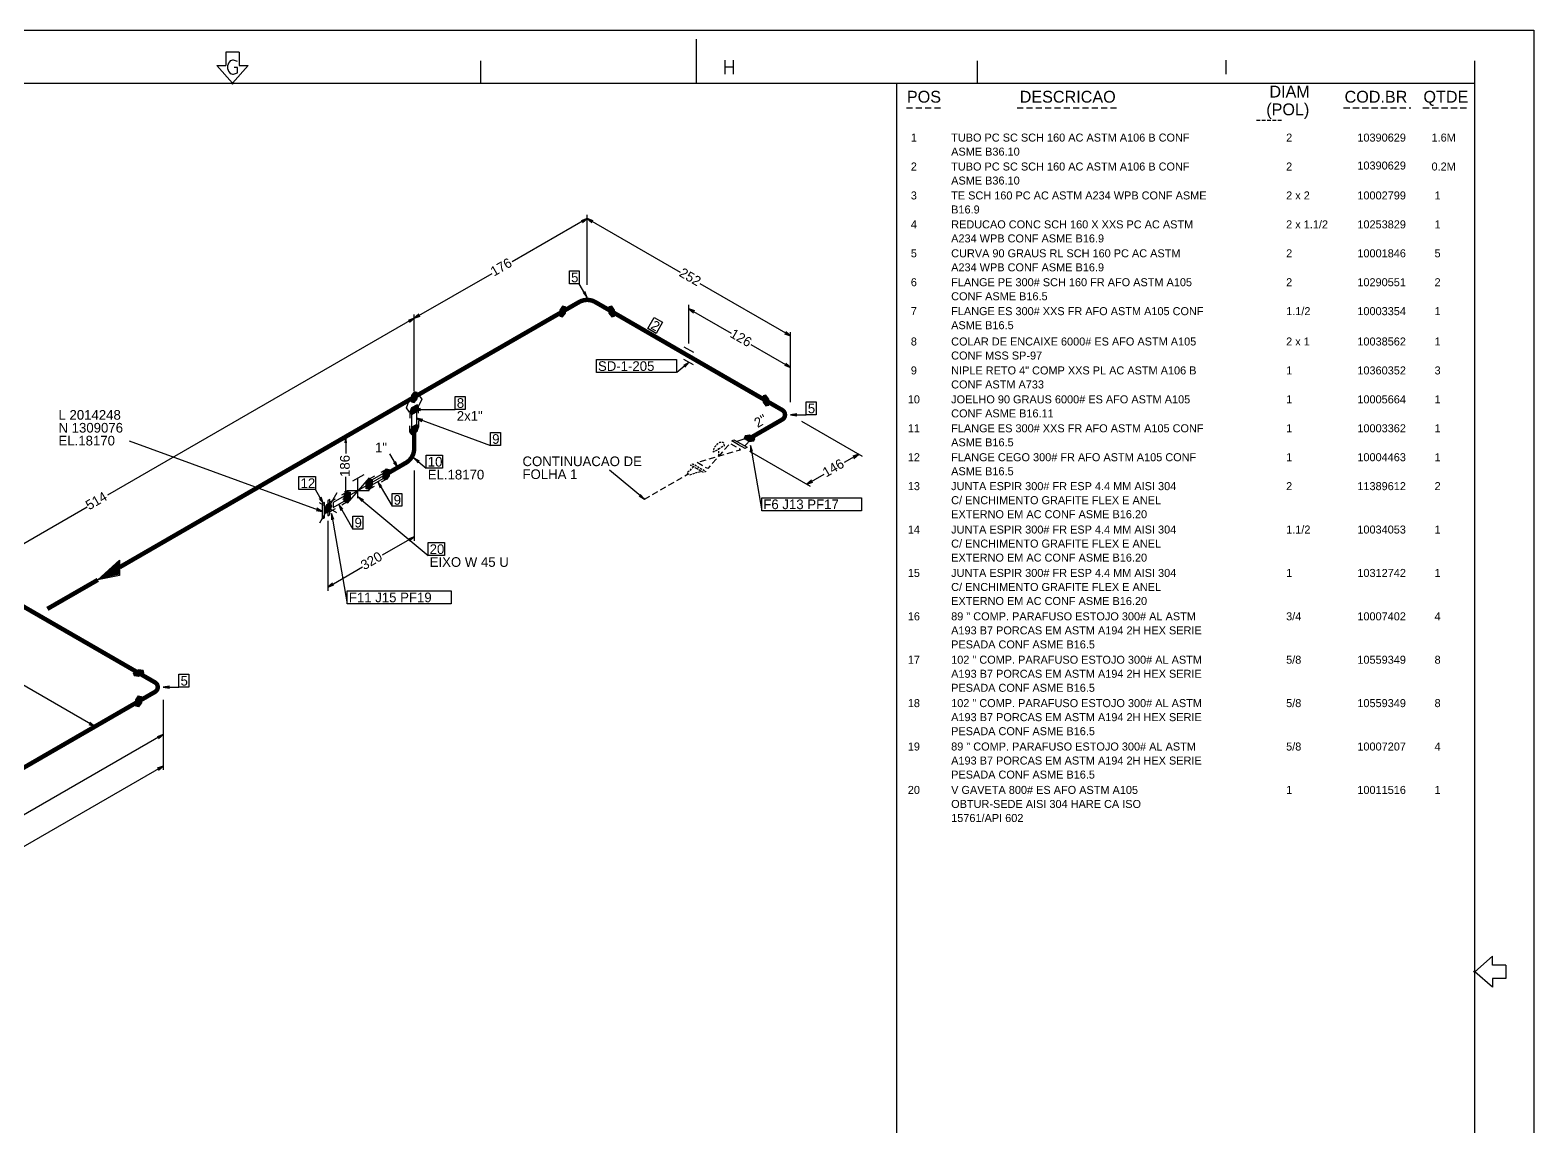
# Model space of a CAD drawing. Extents: x 0 to 597, y 0 to 422.
# Drawn here: x 258.9 to 597.1, y 175 to 421.7 of the extents above; entities that cross this region are included whole.
import ezdxf

# ---------------------------------------------------------------- set-up
doc = ezdxf.new("R2010")
doc.units = 0
doc.header["$MEASUREMENT"] = 0
for name, pattern in [('GT100', [0.7, 0.466667, -0.233333]), ('GT101', [2.1, 1.4, -0.7]), ('GT110', [2.1, 1.4, -0.7])]:
    doc.linetypes.add(name, pattern=pattern)
doc.layers.add('GT_1', color=7, linetype='Continuous')
doc.styles.add('HTX1', font='O8116901', dxfattribs={"width": 1.02})

msp = doc.modelspace()

# ---------------------------------------------------------------- linework, layer by layer
at = {"linetype": 'GT101'}
for p, q in [((455.972, 404.254), (463.885, 404.254)), ((480.86, 404.254), (503.543, 404.254)), ((554.316, 404.254), (569.444, 404.254)), ((572.159, 404.254), (581.95, 404.254))]:
    msp.add_line(p, q, dxfattribs=at)
at = {"linetype": 'Continuous'}
msp.add_lwpolyline([(0, 421.74), (597.11, 421.74), (597.11, 0), (0, 0)], close=True, dxfattribs=at)
at = {"layer": 'GT_1', "flags": 128}
for points in [[(408.8, 409.8), (408.8, 419.7)], [(592.85, 421.74), (597.11, 421.74), (597.11, 417.48)], [(302.9, 416.8), (302.9, 413.8)], [(305.9, 416.8), (302.9, 416.8)], [(305.9, 416.8), (305.9, 413.8)], [(300.9, 413.8), (304.4, 409.8)], [(300.9, 413.8), (302.9, 413.8)], [(305.5, 414.7), (304.6, 415), (304.4, 415), (304.2, 414.9), (303.9, 414.8), (303.7, 414.6), (303.5, 414.3), (303.4, 414.1), (303.3, 413.7), (303.3, 413.4), (303.3, 413.1), (303.4, 412.7), (303.5, 412.5), (303.7, 412.2), (303.9, 412), (304.2, 411.9), (304.4, 411.8), (304.6, 411.8), (305.5, 412.1), (305.5, 413.3), (304.8, 413.3)], [(307.9, 413.8), (304.4, 409.8)], [(305.9, 413.8), (307.9, 413.8)], [(360.3, 409.8), (360.3, 414.8)], [(415.2, 411.8), (415.2, 415)], [(415.2, 413.5), (417, 413.5)], [(417, 415), (417, 411.8)], [(472, 409.8), (472, 414.8)], [(527.9, 411.8), (527.9, 415)], [(583.8, 409.8), (583.8, 414.8)], [(25, 409.8), (583.8, 409.8)], [(25, 10), (583.8, 10), (583.8, 409.8)], [(304.3, 409.9), (304.4, 410), (304.6, 409.8), (304.4, 409.6), (304.2, 409.8), (304.3, 409.9), (304.4, 409.9), (304.5, 409.8), (304.4, 409.7), (304.3, 409.8), (304.3, 409.9)], [(453.8, 10), (453.8, 409.8)], [(453.8, 409.8), (583.8, 409.8)], [(583.8, 10), (583.8, 409.8)], [(384.181, 379.353), (367.283, 369.626)], [(383.116, 378.43), (384.181, 379.353), (382.832, 378.856)], [(384.181, 364.443), (384.181, 380.205)], [(384.181, 364.443), (384.181, 380.205)], [(385.53, 378.856), (384.181, 379.353), (385.246, 378.43)], [(384.181, 379.353), (405.126, 367.283)], [(345.273, 356.917), (362.81, 366.999)], [(380.205, 367.567), (382.406, 367.567), (382.406, 364.656), (380.205, 364.656), (380.205, 367.567)], [(384.181, 361.603), (382.406, 364.656)], [(383.258, 362.668), (384.181, 361.603), (383.684, 362.952)], [(429.905, 352.941), (409.599, 364.656)], [(378.004, 357.343), (378.643, 357.201), (379.282, 358.053), (379.282, 359.473), (378.643, 359.615), (378.004, 358.763), (378.004, 357.343)], [(378.004, 358.6), (379.282, 358.6)], [(378.032, 358.8), (379.282, 358.8)], [(378.182, 359), (379.282, 359)], [(378.332, 359.2), (379.282, 359.2)], [(378.482, 359.4), (379.282, 359.4)], [(389.08, 358.053), (389.719, 357.201), (390.358, 357.343), (390.358, 358.763), (389.719, 359.615), (389.08, 359.473), (389.08, 358.053)], [(389.08, 359.4), (389.88, 359.4)], [(389.08, 359.2), (390.03, 359.2)], [(389.08, 359), (390.18, 359)], [(389.08, 358.8), (390.33, 358.8)], [(389.08, 358.6), (390.358, 358.6)], [(407.043, 351.237), (407.043, 359.899)], [(408.392, 358.55), (407.043, 359.047), (408.108, 358.124)], [(407.043, 359.047), (416.557, 353.58)], [(345.273, 356.917), (276.261, 317.086)], [(344.208, 355.994), (345.273, 356.917), (343.924, 356.42)], [(346.338, 357.84), (345.273, 356.917), (346.622, 357.414)], [(345.273, 342.007), (345.273, 357.769)], [(345.273, 340.587), (345.273, 357.769)], [(378.004, 358.4), (379.282, 358.4)], [(378.004, 358.2), (379.282, 358.2)], [(378.004, 358), (379.242, 358)], [(378.004, 357.8), (379.092, 357.8)], [(378.004, 357.6), (378.942, 357.6)], [(378.004, 357.4), (378.792, 357.4)], [(389.08, 358.4), (390.358, 358.4)], [(389.08, 358.2), (390.358, 358.2)], [(389.12, 358), (390.358, 358)], [(389.27, 357.8), (390.358, 357.8)], [(389.42, 357.6), (390.358, 357.6)], [(389.57, 357.4), (390.358, 357.4)], [(399.233, 357.059), (401.15, 355.994), (399.73, 353.509), (397.813, 354.574), (399.233, 357.059)], [(428.556, 353.438), (429.905, 352.941), (428.84, 353.864)], [(429.905, 338.031), (429.905, 353.793)], [(405.907, 350.456), (408.108, 349.249)], [(429.905, 345.841), (421.03, 350.953)], [(386.251, 347.616), (404.274, 347.616), (404.274, 344.705), (386.251, 344.705), (386.251, 347.616)], [(407.043, 346.977), (404.345, 344.705)], [(406.12, 345.912), (407.043, 346.977), (405.836, 346.267)], [(408.108, 346.409), (405.907, 347.616)], [(428.556, 346.338), (429.905, 345.841), (428.84, 346.764)], [(429.905, 338.031), (429.905, 346.693)], [(345.273, 339.167), (346.196, 339.735), (346.977, 338.741), (346.196, 336.966), (344.208, 335.759), (343.569, 336.753), (344.208, 338.599), (345.273, 339.167)], [(344.634, 338.102), (345.273, 337.96), (345.912, 338.812), (345.912, 340.232), (345.273, 340.374), (344.634, 339.522), (344.634, 338.102)], [(344.634, 339.4), (345.912, 339.4)], [(344.634, 339.2), (345.912, 339.2)], [(344.634, 339), (345.912, 339)], [(344.634, 338.8), (345.903, 338.8)], [(344.634, 338.6), (345.753, 338.6)], [(344.634, 338.4), (345.603, 338.4)], [(344.692, 339.6), (345.912, 339.6)], [(344.842, 339.8), (345.912, 339.8)], [(344.992, 340), (345.912, 340)], [(345.142, 340.2), (345.912, 340.2)], [(354.503, 339.309), (356.704, 339.309), (356.704, 336.398), (354.503, 336.398), (354.503, 339.309)], [(423.728, 338.031), (424.367, 337.179), (425.006, 337.321), (425.006, 338.741), (424.367, 339.593), (423.728, 339.451), (423.728, 338.031)], [(423.728, 339.4), (424.512, 339.4)], [(423.728, 339.2), (424.662, 339.2)], [(423.728, 339), (424.812, 339)], [(423.728, 338.8), (424.962, 338.8)], [(423.728, 338.6), (425.006, 338.6)], [(423.728, 338.4), (425.006, 338.4)], [(342.788, 337.747), (329.156, 329.866)], [(345.912, 336.043), (346.267, 336.966), (345.912, 337.463), (344.634, 336.753), (344.279, 335.83), (344.634, 335.333), (345.912, 336.043)], [(346.267, 335.546), (346.267, 336.966), (344.279, 335.83), (344.279, 334.41)], [(344.3, 335.8), (345.475, 335.8)], [(344.344, 336), (345.835, 336)], [(344.421, 336.2), (345.972, 336.2)], [(344.443, 335.6), (345.115, 335.6)], [(344.498, 336.4), (346.049, 336.4)], [(344.575, 336.6), (346.126, 336.6)], [(344.634, 338.2), (345.453, 338.2)], [(344.719, 336.8), (346.203, 336.8)], [(345.273, 335.546), (345.77, 335.83), (345.77, 332.99), (344.776, 332.422), (344.776, 335.262), (345.273, 335.546)], [(345.079, 337), (346.243, 337)], [(346.693, 336.611), (345.273, 336.398), (346.693, 336.185)], [(345.273, 336.398), (354.503, 336.398)], [(345.439, 337.2), (346.1, 337.2)], [(423.728, 338.2), (425.006, 338.2)], [(423.751, 338), (425.006, 338)], [(423.901, 337.8), (425.006, 337.8)], [(424.051, 337.6), (425.006, 337.6)], [(424.201, 337.4), (425.006, 337.4)], [(431.325, 335.404), (429.905, 335.191), (431.325, 334.978)], [(429.905, 335.191), (433.455, 335.191)], [(433.455, 338.102), (435.656, 338.102), (435.656, 335.191), (433.455, 335.191), (433.455, 338.102)], [(346.267, 333.842), (346.267, 332.422), (344.279, 331.286), (344.279, 332.706)], [(345.912, 331.499), (346.267, 332.422), (345.912, 332.919), (344.634, 332.209), (344.279, 331.286), (344.634, 330.789), (345.912, 331.499)], [(344.4, 331.6), (345.951, 331.6)], [(344.477, 331.8), (346.028, 331.8)], [(344.554, 332), (346.105, 332)], [(344.631, 332.2), (346.182, 332.2)], [(344.978, 332.4), (346.259, 332.4)], [(345.338, 332.6), (346.14, 332.6)], [(347.19, 334.126), (345.77, 334.41), (346.977, 333.7)], [(345.77, 334.41), (362.455, 328.304)], [(432.39, 333.771), (446.022, 325.89)], [(324.612, 313.465), (281.231, 329.227)], [(330.079, 328.872), (329.866, 330.292), (329.653, 328.872)], [(329.866, 330.292), (329.866, 326.458)], [(344.323, 331.4), (345.734, 331.4)], [(344.34, 331.2), (345.374, 331.2)], [(344.483, 331), (345.014, 331)], [(362.455, 331.215), (364.656, 331.215), (364.656, 328.304), (362.455, 328.304), (362.455, 331.215)], [(418.19, 328.446), (416.699, 329.298), (417.196, 329.582), (420.178, 327.878), (419.681, 327.594), (418.19, 328.446)], [(417.906, 329.227), (420.391, 330.079), (421.03, 329.724), (419.61, 328.233)], [(420.675, 330.576), (419.681, 330.434), (419.468, 329.866), (420.675, 329.156), (421.669, 329.298), (421.882, 329.866), (420.675, 330.576)], [(419.518, 330), (421.654, 330)], [(419.58, 329.8), (421.857, 329.8)], [(419.593, 330.2), (421.314, 330.2)], [(419.668, 330.4), (420.974, 330.4)], [(419.92, 329.6), (421.782, 329.6)], [(420.26, 329.4), (421.707, 329.4)], [(421.385, 326.955), (420.888, 328.304), (420.888, 326.884)], [(420.888, 328.304), (423.444, 313.607)], [(341.581, 323.334), (339.806, 326.387)], [(346.48, 324.754), (345.273, 325.464), (346.196, 324.399)], [(345.273, 325.464), (347.971, 323.192)], [(347.971, 326.103), (351.663, 326.103), (351.663, 323.192), (347.971, 323.192), (347.971, 326.103)], [(420.675, 327.026), (434.307, 319.145)], [(445.312, 326.316), (441.975, 324.47)], [(444.176, 325.393), (445.312, 326.316), (443.963, 325.89)], [(342.788, 324.044), (329.156, 316.163)], [(333.913, 321.701), (331.428, 320.281)], [(336.327, 321.417), (335.12, 320.707), (335.12, 318.435), (336.327, 319.145)], [(338.315, 321.417), (338.315, 321.985), (335.83, 320.565), (335.83, 319.429), (338.315, 320.849), (338.315, 321.417)], [(337.818, 322.269), (339.025, 322.979), (339.025, 320.707), (337.818, 319.997)], [(338.386, 322.198), (339.025, 323.05), (339.664, 322.908), (339.664, 321.488), (339.025, 320.636), (338.386, 320.778), (338.386, 322.198)], [(338.386, 322), (339.664, 322)], [(338.386, 321.8), (339.664, 321.8)], [(338.386, 321.6), (339.664, 321.6)], [(338.386, 321.4), (339.598, 321.4)], [(338.387, 322.2), (339.664, 322.2)], [(338.537, 322.4), (339.664, 322.4)], [(338.687, 322.6), (339.664, 322.6)], [(338.837, 322.8), (339.664, 322.8)], [(340.658, 324.399), (341.581, 323.334), (341.084, 324.683)], [(345.273, 322.624), (345.273, 306.862)], [(397.046, 316.223), (389.234, 322.768)], [(433.597, 319.571), (437.502, 321.843)], [(319.358, 321.275), (323.05, 321.275), (323.05, 318.364), (319.358, 318.364), (319.358, 321.275)], [(324.825, 315.311), (323.05, 318.364)], [(329.582, 317.086), (330.221, 317.938), (330.86, 317.796), (330.86, 316.376), (330.221, 315.524), (329.582, 315.666), (329.582, 317.086)], [(329.653, 318.009), (329.866, 316.589), (330.079, 318.009)], [(329.866, 316.589), (329.866, 321.204)], [(335.12, 319.571), (335.12, 320.991), (330.221, 315.311), (330.221, 318.151), (335.12, 318.151), (335.12, 319.571)], [(332.635, 316.447), (332.635, 320.991)], [(334.481, 319.926), (335.12, 320.778), (335.759, 320.636), (335.759, 319.216), (335.12, 318.364), (334.481, 318.506), (334.481, 319.926)], [(334.481, 319.8), (335.759, 319.8)], [(334.481, 319.6), (335.759, 319.6)], [(334.481, 319.4), (335.759, 319.4)], [(334.481, 319.2), (335.747, 319.2)], [(334.481, 319), (335.597, 319)], [(334.481, 318.8), (335.447, 318.8)], [(334.481, 318.6), (335.297, 318.6)], [(334.536, 320), (335.759, 320)], [(334.686, 320.2), (335.759, 320.2)], [(334.836, 320.4), (335.759, 320.4)], [(334.986, 320.6), (335.759, 320.6)], [(338.031, 319.074), (337.108, 320.139), (337.605, 318.79)], [(337.108, 320.139), (340.303, 314.601)], [(338.386, 321.2), (339.448, 321.2)], [(338.386, 321), (339.298, 321)], [(338.386, 320.8), (339.148, 320.8)], [(434.662, 320.494), (433.597, 319.571), (434.946, 320.068)], [(323.902, 316.376), (324.825, 315.311), (324.328, 316.66)], [(327.878, 317.654), (323.973, 310.838)], [(327.878, 313.11), (323.973, 315.382)], [(325.109, 313.749), (325.109, 315.453), (324.612, 315.169), (324.612, 311.761), (325.109, 312.045), (325.109, 313.749)], [(326.316, 315.382), (325.535, 314.885), (325.109, 313.749), (325.535, 313.11), (326.316, 313.536), (326.742, 314.672), (326.316, 315.382)], [(325.428, 314.6), (326.715, 314.6)], [(325.503, 314.8), (326.665, 314.8)], [(325.716, 315), (326.545, 315)], [(326.316, 314.459), (326.316, 316.163), (325.819, 315.879), (325.819, 312.471), (326.316, 312.755), (326.316, 314.459)], [(327.523, 316.234), (326.316, 315.524)], [(329.511, 316.305), (329.511, 316.873), (327.026, 315.453), (327.026, 314.317), (329.511, 315.737), (329.511, 316.305)], [(329.227, 313.962), (328.304, 315.027), (328.801, 313.678)], [(328.304, 315.027), (331.499, 309.489)], [(329.014, 317.157), (330.221, 317.867), (330.221, 315.595), (329.014, 314.885)], [(329.582, 317), (330.86, 317)], [(329.582, 316.8), (330.86, 316.8)], [(329.582, 316.6), (330.86, 316.6)], [(329.582, 316.4), (330.86, 316.4)], [(329.582, 316.2), (330.728, 316.2)], [(329.582, 316), (330.578, 316)], [(329.582, 315.8), (330.428, 315.8)], [(329.667, 317.2), (330.86, 317.2)], [(329.817, 317.4), (330.86, 317.4)], [(329.967, 317.6), (330.86, 317.6)], [(330.117, 317.8), (330.842, 317.8)], [(333.842, 316.021), (332.635, 316.731), (333.558, 315.666)], [(332.635, 316.731), (348.397, 303.525)], [(340.303, 317.512), (342.504, 317.512), (342.504, 314.601), (340.303, 314.601), (340.303, 317.512)], [(395.839, 316.933), (397.046, 316.223), (396.123, 317.288)], [(423.444, 316.518), (445.865, 316.518), (445.865, 313.607), (423.444, 313.607), (423.444, 316.518)], [(202.066, 274.202), (271.717, 314.459)], [(323.192, 313.678), (324.612, 313.465), (323.405, 314.175)], [(325.128, 313.8), (326.415, 313.8)], [(325.203, 314), (326.49, 314)], [(325.208, 313.6), (326.34, 313.6)], [(325.278, 314.2), (326.565, 314.2)], [(325.342, 313.4), (326.067, 313.4)], [(325.353, 314.4), (326.64, 314.4)], [(325.819, 311.335), (325.819, 295.573)], [(327.523, 314.033), (326.316, 313.323)], [(327.168, 311.619), (326.671, 312.968), (326.671, 311.548)], [(326.671, 312.968), (330.221, 292.662)], [(331.499, 312.4), (333.7, 312.4), (333.7, 309.489), (331.499, 309.489), (331.499, 312.4)], [(345.273, 307.714), (338.102, 303.596)], [(344.208, 306.791), (345.273, 307.714), (343.924, 307.217)], [(348.397, 306.436), (352.089, 306.436), (352.089, 303.525), (348.397, 303.525), (348.397, 306.436)], [(279.03, 300.898), (279.03, 299.052), (274.131, 298.058), (279.03, 302.46), (279.03, 299.336), (274.628, 298.342), (279.03, 302.389), (279.03, 299.549), (275.125, 298.626), (279.03, 302.176), (279.03, 299.762), (275.622, 298.91), (279.03, 301.892), (279.03, 299.975), (276.048, 299.194), (279.03, 301.679), (279.03, 300.188), (276.474, 299.478), (279.03, 301.466), (279.03, 300.472), (276.971, 299.691), (279.03, 301.253), (279.03, 300.685), (277.397, 299.975), (279.03, 301.04), (279.03, 300.898), (274.131, 298.058)], [(325.819, 296.425), (333.629, 300.969)], [(326.884, 297.348), (325.819, 296.425), (327.168, 296.922)], [(330.221, 295.573), (353.625, 295.573), (353.625, 292.662), (330.221, 292.662), (330.221, 295.573)], [(273.421, 265.043), (238.489, 285.207)], [(284.497, 277.113), (284.284, 277.681), (283.29, 277.823), (282.083, 277.113), (282.296, 276.545), (283.29, 276.403), (284.497, 277.113)], [(282.571, 277.4), (284.389, 277.4)], [(282.911, 277.6), (284.314, 277.6)], [(282.125, 277), (284.305, 277)], [(282.2, 276.8), (283.965, 276.8)], [(282.231, 277.2), (284.464, 277.2)], [(282.275, 276.6), (283.625, 276.6)], [(290.248, 274.131), (288.828, 273.918), (290.248, 273.705)], [(292.378, 276.829), (294.579, 276.829), (294.579, 273.918), (292.378, 273.918), (292.378, 276.829)], [(286.343, 272.498), (272.711, 264.617)], [(282.651, 271.078), (283.29, 271.93), (283.929, 271.788), (283.929, 270.368), (283.29, 269.516), (282.651, 269.658), (282.651, 271.078)], [(282.651, 271), (283.929, 271)], [(282.651, 270.8), (283.929, 270.8)], [(282.651, 270.6), (283.929, 270.6)], [(282.742, 271.2), (283.929, 271.2)], [(282.892, 271.4), (283.929, 271.4)], [(283.042, 271.6), (283.929, 271.6)], [(283.192, 271.8), (283.875, 271.8)], [(288.828, 273.918), (292.378, 273.918)], [(288.828, 271.078), (288.828, 262.416)], [(288.828, 271.078), (288.828, 255.316)], [(282.651, 270.4), (283.929, 270.4)], [(282.651, 270.2), (283.803, 270.2)], [(282.651, 270), (283.653, 270)], [(282.651, 269.8), (283.503, 269.8)], [(272.072, 265.54), (273.421, 265.043), (272.356, 265.966)], [(288.828, 263.268), (209.805, 217.686)], [(287.763, 262.345), (288.828, 263.268), (287.479, 262.771)], [(288.828, 256.168), (189.783, 199.013)], [(287.763, 255.245), (288.828, 256.168), (287.479, 255.671)], [(587.8, 211.4), (587.8, 213.4), (583.8, 209.9)], [(583.7, 210), (583.8, 210.1), (584, 209.9), (583.8, 209.7), (583.6, 209.9), (583.7, 210), (583.8, 210), (583.9, 209.9), (583.8, 209.8), (583.7, 209.9), (583.7, 210)], [(587.8, 206.4), (583.8, 209.9)], [(590.8, 211.4), (587.8, 211.4)], [(590.8, 211.4), (590.8, 208.4)], [(587.8, 208.4), (587.8, 206.4)], [(590.8, 208.4), (587.8, 208.4)]]:
    msp.add_lwpolyline(points, dxfattribs=at)
at = {"layer": 'GT_1', "const_width": 1, "flags": 128}
for points in [[(378.643, 358.408), (345.273, 339.167)], [(382.335, 360.538), (378.643, 358.408)], [(389.719, 358.408), (386.027, 360.538)], [(407.043, 348.397), (389.719, 358.408)], [(424.367, 338.386), (407.043, 348.397)], [(345.273, 339.167), (279.03, 300.898)], [(428.059, 336.256), (424.367, 338.386)], [(345.273, 331.854), (345.273, 327.594)], [(420.675, 329.866), (428.059, 334.126)], [(343.427, 324.399), (339.025, 321.843)], [(207.604, 320.778), (283.29, 277.113)], [(274.131, 298.058), (262.771, 291.526)], [(283.29, 277.113), (286.982, 274.983)], [(283.29, 270.723), (125.67, 179.701)], [(286.982, 272.853), (283.29, 270.723)]]:
    msp.add_lwpolyline(points, dxfattribs=at)
for points in [[(386.027, 360.538, 0.267941), (382.335, 360.538)], [(428.059, 334.126, 0.57736), (428.059, 336.256)], [(345.273, 327.594, -0.268116), (343.427, 324.399)], [(286.982, 274.983, -0.57736), (286.982, 272.853)]]:
    msp.add_lwpolyline(points, format="xyb", dxfattribs=at)
at = {"layer": 'GT_1', "linetype": 'GT100', "ltscale": 3, "flags": 128}
msp.add_lwpolyline([(410.068, 323.789), (408.9, 324.464), (418.679, 327.344), (416.281, 328.728), (411.298, 323.079), (410.068, 323.789)], dxfattribs=at)
at = {"layer": 'GT_1', "linetype": 'GT100', "flags": 128}
for points in [[(413.788, 325.871), (413.788, 327.504), (412.581, 326.794), (412.794, 327.859), (413.575, 328.711), (414.001, 328.995), (414.782, 328.995), (414.995, 328.214), (413.788, 327.504)], [(408.092, 323.488), (406.606, 322.05), (407.221, 321.695), (409.814, 322.494)], [(408.892, 323.026), (407.416, 323.878), (407.91, 324.167), (410.862, 322.463), (410.367, 322.174), (408.892, 323.026)]]:
    msp.add_lwpolyline(points, dxfattribs=at)
at = {"layer": 'GT_1', "linetype": 'GT110', "flags": 128}
msp.add_lwpolyline([(397.046, 316.223), (406.888, 321.887)], dxfattribs=at)

# ---------------------------------------------------------------- texts
at = {"layer": 'GT_1', "style": 'HTX1', "width": 1.02}
for s, height, p in [('POS', 2.6625, (456.09, 405.41)), ('DESCRICAO', 2.6625, (481.459, 405.41)), ('DIAM', 2.6625, (537.62, 406.565)), ('COD.BR', 2.6625, (554.522, 405.41)), ('QTDE', 2.6625, (572.26, 405.41)), ('(POL)', 2.6625, (536.909, 402.57)), ('-----', 2.6625, (534.501, 400.44)), ('  1', 1.8, (455.607, 396.653)), ('TUBO PC SC SCH 160 AC ASTM A106 B CONF', 1.8, (466.044, 396.653)), ('2', 1.8, (541.381, 396.653)), ('10390629', 1.8, (557.397, 396.653)), (' 1.6M', 1.8, (573.396, 396.653)), ('ASME B36.10', 1.8, (466.044, 393.495)), ('  2', 1.8, (455.607, 390.145)), ('TUBO PC SC SCH 160 AC ASTM A106 B CONF', 1.8, (466.044, 390.145)), ('2', 1.8, (541.381, 390.145)), ('10390629', 1.8, (557.397, 390.369)), (' 0.2M', 1.8, (573.396, 390.145)), ('ASME B36.10', 1.8, (466.044, 386.987)), ('  3', 1.8, (455.607, 383.637)), ('TE SCH 160 PC AC ASTM A234 WPB CONF ASME', 1.8, (466.044, 383.637)), ('B16.9', 1.8, (466.044, 380.479)), ('2 x 2', 1.8, (541.381, 383.637)), ('10002799', 1.8, (557.397, 383.637)), ('  1', 1.8, (573.396, 383.637)), ('  4', 1.8, (455.607, 377.128)), ('REDUCAO CONC SCH 160 X XXS PC AC ASTM', 1.8, (466.044, 377.128)), ('2 x 1.1/2', 1.8, (541.381, 377.128)), ('10253829', 1.8, (557.397, 377.128)), ('  1', 1.8, (573.396, 377.128)), ('A234 WPB CONF ASME B16.9', 1.8, (466.044, 373.97)), ('  5', 1.8, (455.607, 370.62)), ('CURVA 90 GRAUS RL SCH 160 PC AC ASTM', 1.8, (466.044, 370.62)), ('2', 1.8, (541.381, 370.62)), ('10001846', 1.8, (557.397, 370.62)), ('  5', 1.8, (573.396, 370.62)), ('A234 WPB CONF ASME B16.9', 1.8, (466.044, 367.462)), ('5', 2.174, (380.56, 365.011)), ('  6', 1.8, (455.607, 364.112)), ('FLANGE PE 300# SCH 160 FR AFO ASTM A105', 1.8, (466.044, 364.112)), ('2', 1.8, (541.381, 364.112)), ('10290551', 1.8, (557.397, 364.112)), ('  2', 1.8, (573.396, 364.112)), ('CONF ASME B16.5', 1.8, (466.044, 360.954)), ('  7', 1.8, (455.607, 357.603)), ('FLANGE ES 300# XXS FR AFO ASTM A105 CONF', 1.8, (466.044, 357.603)), ('1.1/2', 1.8, (541.381, 357.603)), ('10003354', 1.8, (557.397, 357.603)), ('  1', 1.8, (573.396, 357.603)), ('ASME B16.5', 1.8, (466.044, 354.445)), ('  8', 1.8, (455.607, 350.78)), ('COLAR DE ENCAIXE 6000# ES AFO ASTM A105', 1.8, (466.044, 350.78)), ('2 x 1', 1.8, (541.381, 350.78)), ('10038562', 1.8, (557.397, 350.78)), ('  1', 1.8, (573.396, 350.78)), ('CONF MSS SP-97', 1.8, (466.044, 347.622)), ('SD-1-205', 2.1744, (386.606, 345.06)), ('  9', 1.8, (455.607, 344.272)), ('NIPLE RETO 4" COMP XXS PL AC ASTM A106 B', 1.8, (466.044, 344.272)), ('1', 1.8, (541.381, 344.272)), ('10360352', 1.8, (557.397, 344.272)), ('  3', 1.8, (573.396, 344.272)), ('CONF ASTM A733', 1.8, (466.044, 341.114)), ('8', 2.174, (354.858, 336.753)), (' 10', 1.8, (455.607, 337.764)), ('JOELHO 90 GRAUS 6000# ES AFO ASTM A105', 1.8, (466.044, 337.764)), ('1', 1.8, (541.381, 337.764)), ('10005664', 1.8, (557.397, 337.764)), ('  1', 1.8, (573.396, 337.764)), ('L 2014248', 2.1744, (265.276, 334.086)), ('2x1"', 2.1744, (354.858, 333.854)), ('5', 2.174, (433.81, 335.546)), ('CONF ASME B16.11', 1.8, (466.044, 334.606)), ('N 1309076', 2.1744, (265.276, 331.187)), (' 11', 1.8, (455.607, 331.255)), ('FLANGE ES 300# XXS FR AFO ASTM A105 CONF', 1.8, (466.044, 331.255)), ('1', 1.8, (541.381, 331.255)), ('10003362', 1.8, (557.397, 331.255)), ('  1', 1.8, (573.396, 331.255)), ('EL.18170', 2.1744, (265.276, 328.288)), ('1"', 2.1744, (336.469, 326.742)), ('9', 2.174, (362.81, 328.659)), ('ASME B16.5', 1.8, (466.044, 328.097)), ('10', 2.1744, (348.326, 323.547)), ('CONTINUACAO DE', 2.17437, (369.632, 323.638)), (' 12', 1.8, (455.607, 324.747)), ('FLANGE CEGO 300# FR AFO ASTM A105 CONF', 1.8, (466.044, 324.747)), ('1', 1.8, (541.381, 324.747)), ('10004463', 1.8, (557.397, 324.747)), ('  1', 1.8, (573.396, 324.747)), ('EL.18170', 2.1744, (348.326, 320.648)), ('FOLHA 1', 2.1744, (369.632, 320.739)), ('ASME B16.5', 1.8, (466.044, 321.589)), ('12', 2.1744, (319.713, 318.719)), (' 13', 1.8, (455.607, 318.239)), ('JUNTA ESPIR 300# FR ESP 4.4 MM AISI 304', 1.8, (466.044, 318.239)), ('2', 1.8, (541.381, 318.239)), ('11389612', 1.8, (557.397, 318.239)), ('  2', 1.8, (573.396, 318.239)), ('9', 2.174, (340.658, 314.956)), ('F6 J13 PF17', 2.17437, (423.799, 313.962)), ('C/ ENCHIMENTO GRAFITE FLEX E ANEL', 1.8, (466.044, 315.081)), ('9', 2.174, (331.854, 309.844)), ('EXTERNO EM AC CONF ASME B16.20', 1.8, (466.044, 311.923)), (' 14', 1.8, (455.607, 308.476)), ('JUNTA ESPIR 300# FR ESP 4.4 MM AISI 304', 1.8, (466.044, 308.476)), ('1.1/2', 1.8, (541.381, 308.476)), ('10034053', 1.8, (557.397, 308.476)), ('  1', 1.8, (573.396, 308.476)), ('20', 2.1744, (348.752, 303.88)), ('C/ ENCHIMENTO GRAFITE FLEX E ANEL', 1.8, (466.044, 305.318)), ('EIXO W 45 U', 2.17437, (348.752, 300.981)), ('EXTERNO EM AC CONF ASME B16.20', 1.8, (466.044, 302.16)), (' 15', 1.8, (455.607, 298.714)), ('JUNTA ESPIR 300# FR ESP 4.4 MM AISI 304', 1.8, (466.044, 298.714)), ('1', 1.8, (541.381, 298.714)), ('10312742', 1.8, (557.397, 298.714)), ('  1', 1.8, (573.396, 298.714)), ('F11 J15 PF19', 2.17437, (330.576, 293.017)), ('C/ ENCHIMENTO GRAFITE FLEX E ANEL', 1.8, (466.044, 295.556)), ('EXTERNO EM AC CONF ASME B16.20', 1.8, (466.044, 292.398)), (' 16', 1.8, (455.607, 288.951)), ('A193 B7 PORCAS EM ASTM A194 2H HEX SERIE', 1.8, (466.044, 285.793)), ('89 " COMP. PARAFUSO ESTOJO 300# AL ASTM', 1.8, (466.044, 288.951)), ('3/4', 1.8, (541.381, 288.951)), ('10007402', 1.8, (557.397, 288.951)), ('  4', 1.8, (573.396, 288.951)), ('PESADA CONF ASME B16.5', 1.8, (466.044, 282.635)), (' 17', 1.8, (455.607, 279.189)), ('102 " COMP. PARAFUSO ESTOJO 300# AL ASTM', 1.8, (466.044, 279.189)), ('5/8', 1.8, (541.381, 279.189)), ('10559349', 1.8, (557.397, 279.189)), ('  8', 1.8, (573.396, 279.189)), ('A193 B7 PORCAS EM ASTM A194 2H HEX SERIE', 1.8, (466.044, 276.031)), ('5', 2.174, (292.733, 274.273)), ('PESADA CONF ASME B16.5', 1.8, (466.044, 272.873)), (' 18', 1.8, (455.607, 269.426)), ('102 " COMP. PARAFUSO ESTOJO 300# AL ASTM', 1.8, (466.044, 269.426)), ('5/8', 1.8, (541.381, 269.426)), ('10559349', 1.8, (557.397, 269.426)), ('  8', 1.8, (573.396, 269.426)), ('A193 B7 PORCAS EM ASTM A194 2H HEX SERIE', 1.8, (466.044, 266.268)), ('PESADA CONF ASME B16.5', 1.8, (466.044, 263.11)), (' 19', 1.8, (455.607, 259.664)), ('89 " COMP. PARAFUSO ESTOJO 300# AL ASTM', 1.8, (466.044, 259.664)), ('5/8', 1.8, (541.381, 259.664)), ('10007207', 1.8, (557.397, 259.664)), ('  4', 1.8, (573.396, 259.664)), ('A193 B7 PORCAS EM ASTM A194 2H HEX SERIE', 1.8, (466.044, 256.506)), ('PESADA CONF ASME B16.5', 1.8, (466.044, 253.348)), (' 20', 1.8, (455.607, 249.901)), ('V GAVETA 800# ES AFO ASTM A105', 1.8, (466.044, 249.901)), ('1', 1.8, (541.381, 249.901)), ('10011516', 1.8, (557.397, 249.901)), ('  1', 1.8, (573.396, 249.901)), ('OBTUR-SEDE AISI 304 HARE CA ISO', 1.8, (466.044, 246.743)), ('15761/API 602', 1.8, (466.044, 243.585))]:
    msp.add_text(s, height=height, dxfattribs=at).set_placement(p)
for s, height, rotation, p in [('176', 2.1744, 30, (363.225, 366.264)), ('252', 2.1744, 330, (404.671, 366.512)), ('2', 2.174, 330, (398.286, 354.693)), ('126', 2.1744, 330, (416.102, 352.809)), ('2"', 2.1744, 30, (422.526, 332.204)), ('186', 2.1744, 90, (330.771, 321.204)), ('146', 2.1744, 30, (437.917, 321.072)), ('514', 2.1744, 30, (272.168, 313.688)), ('320', 2.1744, 30, (334.044, 300.198))]:
    msp.add_text(s, height=height, rotation=rotation, dxfattribs=at).set_placement(p)

doc.saveas('drawing.dxf')
